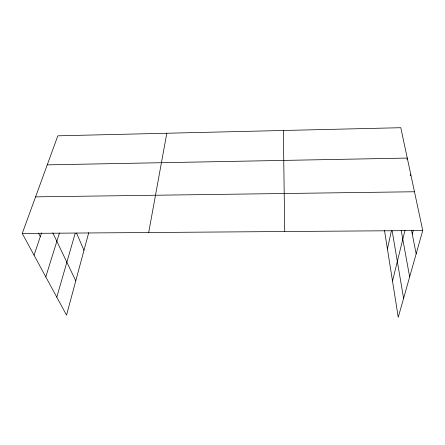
<?xml version="1.0" encoding="UTF-8"?>
<svg xmlns="http://www.w3.org/2000/svg" width="445" height="445" viewBox="0 0 445 445"><rect width="100%" height="100%" fill="white"/><g stroke="black" fill="none" stroke-linecap="round" stroke-linejoin="round"><path stroke-width="0.67" d="M148.691 232.524L166.808 133.244M387.428 248.989L391.4 230.783M406.98 159.416L407.275 158.081L47.248 164.856M410.468 175.803L410.774 174.468M392.507 281.062L405 230.26M412.287 234.17L413.322 230.237M88.711 232.718L66.539 315.166L22.25 233.447L57.833 135.82L400.784 127.709L422.75 230.516L398.242 317.291L384.508 230.543M56.788 297.177L75.211 233.247M45.785 276.879L59.446 232.969M34.048 255.219L41.608 232.774M35.589 196.857L414.467 191.756M22.25 233.447L422.75 230.516M38.426 233.013L40.289 236.684M52.81 232.869L75.767 280.856M76.568 233.091L83.972 250.335M411.497 230.182L416.164 253.822M401.184 230.454L409.656 276.879M392.156 230.844L403.587 298.356M283.332 130.491L284.733 231.528"/></g></svg>
